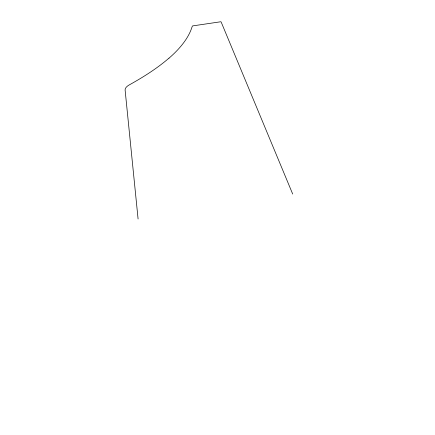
<?xml version="1.0" encoding="UTF-8"?>
<svg xmlns="http://www.w3.org/2000/svg" width="435" height="435" viewBox="0 0 435 435"><rect width="100%" height="100%" fill="white"/><g stroke="black" fill="none" stroke-linecap="round" stroke-linejoin="round"><path stroke-width="0.65" d="M292.695 194.043L221.382 22.56A10.859 1.251 82.3 0 0 220.839 21.75L192.553 25.915L192.047 26.888A188.241 71.574 -12 0 1 169.036 58.149M168.976 58.143C156.839 68.61 143.191 77.169 129.206 84.945A12.599 5.894 -8.9 0 0 125.122 90.137L138.085 218.995"/></g></svg>
